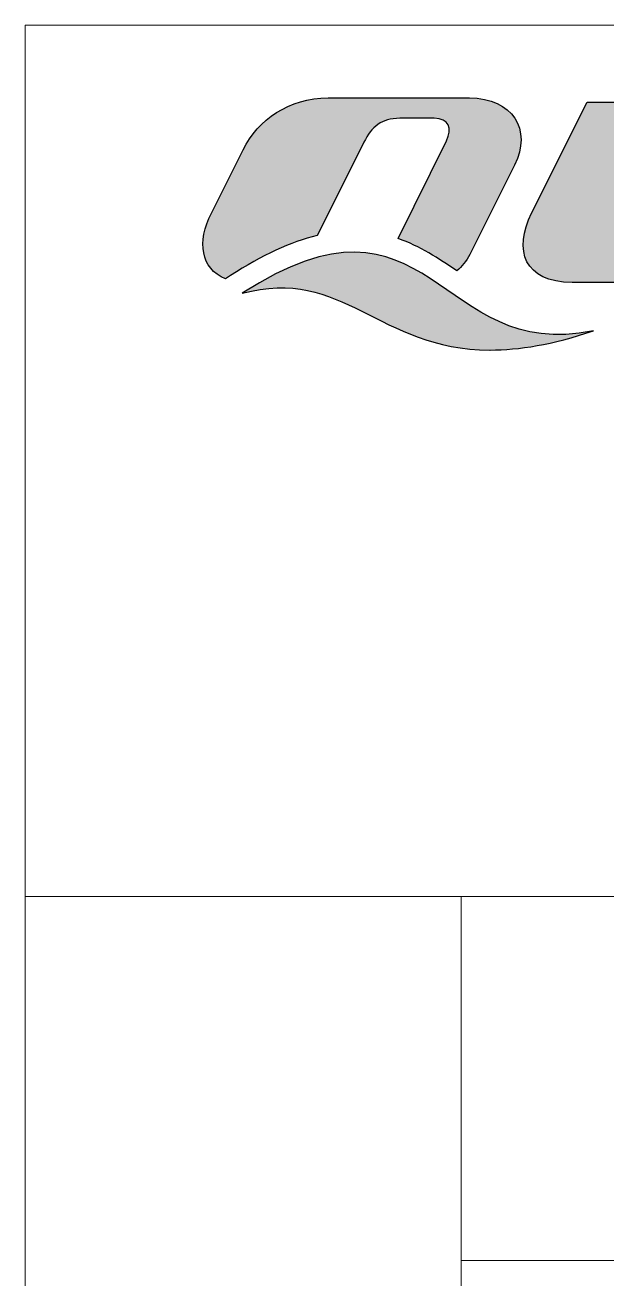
# Model space of a CAD drawing. Header units: millimetres. Extents: x 62 to 317, y 12 to 192.
# Drawn here: x 196.77 to 205.35, y 36.28 to 54.8 of the extents above; entities that cross this region are included whole.
import ezdxf

# ---------------------------------------------------------------- set-up
doc = ezdxf.new("R2010")
doc.units = ezdxf.units.MM
doc.layers.add('07 图框', color=15, linetype='Continuous')
doc.layers.add('BoardOutline', color=7, linetype='Continuous')

msp = doc.modelspace()

# ---------------------------------------------------------------- hatches: boundary and pattern name
h = msp.add_hatch(color=7)
edge = h.paths.add_edge_path()
edge.add_spline(control_points=[(203.323, 53.727), (203.323, 53.727), (201.239, 53.727), (201.239, 53.727), (201.239, 53.727), (200.661, 53.722), (200.206, 53.404), (199.984, 52.96), (199.984, 52.96), (199.984, 52.96), (199.517, 52.025), (199.517, 52.025), (199.517, 52.025), (199.304, 51.598), (199.358, 51.205), (199.724, 51.053), (199.724, 51.053), (199.724, 51.053), (199.801, 51.103), (199.801, 51.103), (199.801, 51.103), (200.265, 51.403), (200.688, 51.598), (201.079, 51.692), (201.079, 51.692), (201.079, 51.692), (201.746, 53.028), (201.746, 53.028), (201.746, 53.028), (201.746, 53.028), (201.768, 53.07), (201.768, 53.07), (201.768, 53.07), (201.882, 53.302), (202.026, 53.424), (202.295, 53.424), (202.295, 53.424), (202.295, 53.424), (202.802, 53.424), (202.802, 53.424), (202.802, 53.424), (203.025, 53.424), (203.076, 53.273), (202.985, 53.093), (202.985, 53.093), (202.985, 53.093), (202.271, 51.648), (202.271, 51.648), (202.271, 51.648), (202.594, 51.536), (202.87, 51.354), (203.138, 51.17), (203.138, 51.17), (203.215, 51.235), (203.28, 51.317), (203.328, 51.411), (203.328, 51.411), (203.328, 51.411), (203.989, 52.732), (203.989, 52.732), (203.989, 52.732), (204.251, 53.257), (203.961, 53.722), (203.323, 53.727)], knot_values=[0, 0, 0, 0, 0.0625, 0.0625, 0.0625, 0.0625, 0.125, 0.125, 0.125, 0.125, 0.1875, 0.1875, 0.1875, 0.1875, 0.25, 0.25, 0.25, 0.25, 0.3125, 0.3125, 0.3125, 0.3125, 0.375, 0.375, 0.375, 0.375, 0.4375, 0.4375, 0.4375, 0.4375, 0.5, 0.5, 0.5, 0.5, 0.5625, 0.5625, 0.5625, 0.5625, 0.625, 0.625, 0.625, 0.625, 0.6875, 0.6875, 0.6875, 0.6875, 0.75, 0.75, 0.75, 0.75, 0.8125, 0.8125, 0.8125, 0.8125, 0.875, 0.875, 0.875, 0.875, 0.9375, 0.9375, 0.9375, 0.9375, 1, 1, 1, 1], degree=3, periodic=0)
h = msp.add_hatch(color=256)
edge = h.paths.add_edge_path()
edge.add_spline(control_points=[(208.072, 53.661), (208.072, 53.661), (207.045, 51.608), (207.045, 51.608), (207.045, 51.608), (206.96, 51.437), (206.784, 51.329), (206.593, 51.329), (206.593, 51.329), (206.593, 51.329), (205.843, 51.329), (205.843, 51.329), (205.843, 51.329), (205.694, 51.329), (205.646, 51.399), (205.705, 51.525), (205.705, 51.525), (205.705, 51.525), (206.76, 53.661), (206.76, 53.661), (206.76, 53.661), (206.76, 53.661), (205.06, 53.661), (205.06, 53.661), (205.06, 53.661), (205.06, 53.661), (204.242, 52.025), (204.242, 52.025), (204.242, 52.025), (203.968, 51.477), (204.133, 50.998), (204.838, 51.001), (204.838, 51.001), (204.838, 51.001), (207.152, 51.001), (207.152, 51.001), (207.152, 51.001), (207.463, 51.001), (207.754, 51.194), (207.909, 51.508), (207.909, 51.508), (207.909, 51.508), (208.983, 53.664), (208.983, 53.664), (208.983, 53.664), (208.983, 53.664), (208.072, 53.661), (208.072, 53.661)], knot_values=[0, 0, 0, 0, 0.083333, 0.083333, 0.083333, 0.083333, 0.166667, 0.166667, 0.166667, 0.166667, 0.25, 0.25, 0.25, 0.25, 0.333333, 0.333333, 0.333333, 0.333333, 0.416667, 0.416667, 0.416667, 0.416667, 0.5, 0.5, 0.5, 0.5, 0.583333, 0.583333, 0.583333, 0.583333, 0.666667, 0.666667, 0.666667, 0.666667, 0.75, 0.75, 0.75, 0.75, 0.833333, 0.833333, 0.833333, 0.833333, 0.916667, 0.916667, 0.916667, 0.916667, 1, 1, 1, 1], degree=3, periodic=0)
h = msp.add_hatch(color=7)
edge = h.paths.add_edge_path()
edge.add_spline(control_points=[(199.971, 50.84), (202.764, 52.646), (202.846, 49.798), (205.153, 50.286)], knot_values=[0.75, 0.75, 0.75, 0.75, 1, 1, 1, 1], degree=3, periodic=0)
edge.add_spline(control_points=[(205.153, 50.286), (204.547, 50.08), (204.051, 50.001), (203.629, 50.002)], knot_values=[0, 0, 0, 0, 0.25, 0.25, 0.25, 0.25], degree=3, periodic=0)
edge.add_spline(control_points=[(203.626, 50.002), (201.97, 50.008), (201.46, 51.244), (199.971, 50.84)], knot_values=[0.5, 0.5, 0.5, 0.5, 0.75, 0.75, 0.75, 0.75], degree=3, periodic=0)

# ---------------------------------------------------------------- linework, layer by layer
at = {"layer": '07 图框', "color": 7, "lineweight": 0}
for p, q in [((196.769, 54.801), (312.591, 54.801)), ((196.769, 16.194), (196.769, 54.801)), ((196.769, 41.932), (312.591, 41.932)), ((203.204, 16.194), (203.204, 41.932)), ((203.204, 36.553), (225.081, 36.553))]:
    msp.add_line(p, q, dxfattribs=at)
at = {"layer": 'BoardOutline', "color": 7}
for points, knots in [([(203.323, 53.727), (203.323, 53.727), (201.239, 53.727), (201.239, 53.727), (201.239, 53.727), (200.661, 53.722), (200.206, 53.404), (199.984, 52.96), (199.984, 52.96), (199.984, 52.96), (199.517, 52.025), (199.517, 52.025), (199.517, 52.025), (199.304, 51.598), (199.358, 51.205), (199.724, 51.053), (199.724, 51.053), (199.724, 51.053), (199.801, 51.103), (199.801, 51.103), (199.801, 51.103), (200.265, 51.403), (200.688, 51.598), (201.079, 51.692), (201.079, 51.692), (201.079, 51.692), (201.746, 53.028), (201.746, 53.028), (201.746, 53.028), (201.746, 53.028), (201.768, 53.07), (201.768, 53.07), (201.768, 53.07), (201.882, 53.302), (202.026, 53.424), (202.295, 53.424), (202.295, 53.424), (202.295, 53.424), (202.802, 53.424), (202.802, 53.424), (202.802, 53.424), (203.025, 53.424), (203.076, 53.273), (202.985, 53.093), (202.985, 53.093), (202.985, 53.093), (202.271, 51.648), (202.271, 51.648), (202.271, 51.648), (202.594, 51.536), (202.87, 51.354), (203.138, 51.17), (203.138, 51.17), (203.215, 51.235), (203.28, 51.317), (203.328, 51.411), (203.328, 51.411), (203.328, 51.411), (203.989, 52.732), (203.989, 52.732), (203.989, 52.732), (204.251, 53.257), (203.961, 53.722), (203.323, 53.727)], [0, 0, 0, 0, 0.0625, 0.0625, 0.0625, 0.0625, 0.125, 0.125, 0.125, 0.125, 0.1875, 0.1875, 0.1875, 0.1875, 0.25, 0.25, 0.25, 0.25, 0.3125, 0.3125, 0.3125, 0.3125, 0.375, 0.375, 0.375, 0.375, 0.4375, 0.4375, 0.4375, 0.4375, 0.5, 0.5, 0.5, 0.5, 0.5625, 0.5625, 0.5625, 0.5625, 0.625, 0.625, 0.625, 0.625, 0.6875, 0.6875, 0.6875, 0.6875, 0.75, 0.75, 0.75, 0.75, 0.8125, 0.8125, 0.8125, 0.8125, 0.875, 0.875, 0.875, 0.875, 0.9375, 0.9375, 0.9375, 0.9375, 1, 1, 1, 1]), ([(208.072, 53.661), (208.072, 53.661), (207.045, 51.608), (207.045, 51.608), (207.045, 51.608), (206.96, 51.437), (206.784, 51.329), (206.593, 51.329), (206.593, 51.329), (206.593, 51.329), (205.843, 51.329), (205.843, 51.329), (205.843, 51.329), (205.694, 51.329), (205.646, 51.399), (205.705, 51.525), (205.705, 51.525), (205.705, 51.525), (206.76, 53.661), (206.76, 53.661), (206.76, 53.661), (206.76, 53.661), (205.06, 53.661), (205.06, 53.661), (205.06, 53.661), (205.06, 53.661), (204.242, 52.025), (204.242, 52.025), (204.242, 52.025), (203.968, 51.477), (204.133, 50.998), (204.838, 51.001), (204.838, 51.001), (204.838, 51.001), (207.152, 51.001), (207.152, 51.001), (207.152, 51.001), (207.463, 51.001), (207.754, 51.194), (207.909, 51.508), (207.909, 51.508), (207.909, 51.508), (208.983, 53.664), (208.983, 53.664), (208.983, 53.664), (208.983, 53.664), (208.072, 53.661), (208.072, 53.661)], [0, 0, 0, 0, 0.083333, 0.083333, 0.083333, 0.083333, 0.166667, 0.166667, 0.166667, 0.166667, 0.25, 0.25, 0.25, 0.25, 0.333333, 0.333333, 0.333333, 0.333333, 0.416667, 0.416667, 0.416667, 0.416667, 0.5, 0.5, 0.5, 0.5, 0.583333, 0.583333, 0.583333, 0.583333, 0.666667, 0.666667, 0.666667, 0.666667, 0.75, 0.75, 0.75, 0.75, 0.833333, 0.833333, 0.833333, 0.833333, 0.916667, 0.916667, 0.916667, 0.916667, 1, 1, 1, 1]), ([(205.153, 50.286), (204.547, 50.08), (204.051, 50.001), (203.629, 50.002), (203.629, 50.002), (203.629, 50.002), (203.626, 50.002), (203.626, 50.002), (203.626, 50.002), (201.97, 50.008), (201.46, 51.244), (199.971, 50.84), (199.971, 50.84), (202.764, 52.646), (202.846, 49.798), (205.153, 50.286)], [0, 0, 0, 0, 0.25, 0.25, 0.25, 0.25, 0.5, 0.5, 0.5, 0.5, 0.75, 0.75, 0.75, 0.75, 1, 1, 1, 1])]:
    msp.add_open_spline(points, degree=3, knots=knots, dxfattribs=at)

doc.saveas('drawing.dxf')
